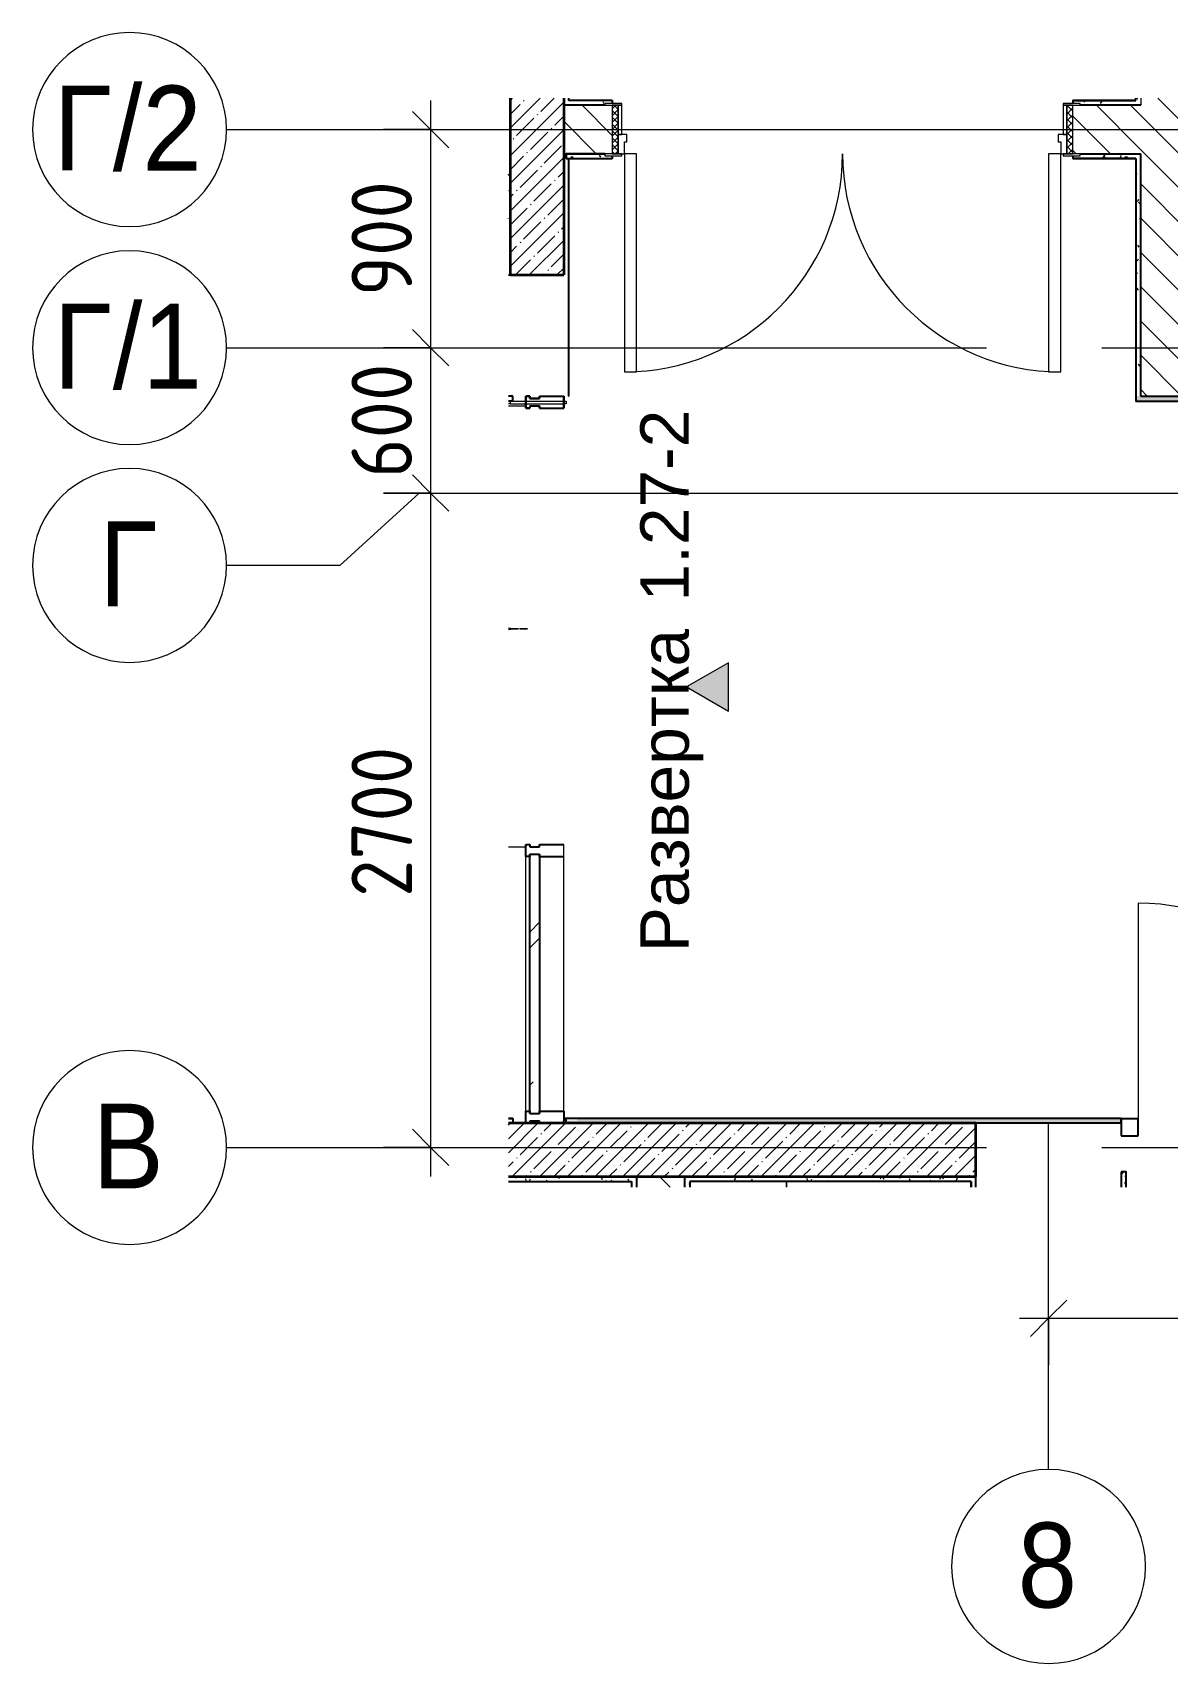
# Model space of a CAD drawing. Header units: millimetres. Extents: x 855 to 42585, y -1987 to 12400.
# Drawn here: x 7122 to 11803, y 5671 to 12400 of the extents above; entities that cross this region are included whole.
import ezdxf

# ---------------------------------------------------------------- set-up
doc = ezdxf.new("R2010")
doc.units = ezdxf.units.MM
doc.linetypes.add('Осевая', pattern=[3175, 635, -476.25, 1587.5, -476.25])
for name, color, linetype, lineweight in [('A-ANNO-DIMS', 7, 'Continuous', 9), ('A-ANNO-DIMS-100', 7, 'Continuous', 9), ('A-DOOR', 7, 'Continuous', 9), ('A-DOOR-1', 7, 'Continuous', 13), ('A-DOOR-FRAM', 7, 'Continuous', 13), ('A-DOOR-FRAM-1', 7, 'Continuous', 9), ('A-GLAZ-CURT', 7, 'Continuous', 9), ('A-GLAZ-CURT-1', 7, 'Continuous', 25), ('A-GLAZ-CWMG', 7, 'Continuous', 9), ('A-GLAZ-CWMG-1', 7, 'Continuous', 25), ('A-WALL-3', 7, 'Continuous', 9), ('G-ANNO-SYMB', 7, 'Continuous', 9), ('I-WALL', 7, 'Continuous', 9), ('Оси', 7, 'Continuous', 9), ('Оси-1', 7, 'Continuous', 20), ('Оси-2', 7, 'Осевая', 9)]:
    doc.layers.add(name, color=color, linetype=linetype, lineweight=lineweight)
for name, color, linetype, lineweight, true_color in [('A-WALL-1', 7, 'Continuous', 25, 0x3c3c3c), ('A-WALL-2', 7, 'Continuous', 35, 0x3c3c3c), ('A-WALL-FNSH-1', 7, 'Continuous', 13, 0x3c3c3c), ('I-FURN-1', 7, 'Continuous', 9, 0xf0f0f0)]:
    doc.layers.add(name, color=color, linetype=linetype, lineweight=lineweight, true_color=true_color)
doc.styles.add('Arial', font='arial.ttf', dxfattribs={"width": 0.9, "height": 350})
doc.styles.add('Arial_1', font='arial.ttf', dxfattribs={"height": 200})
doc.styles.add('ISOCPEUR_1', font='isocpeur.ttf', dxfattribs={"width": 0.9, "height": 250})
doc.dimstyles.new('ISO-2_5_0_9К_БОЛЬШОЙ', dxfattribs={"dimscale": 304.8, "dimtxt": 248.995294, "dimasz": 0.492126, "dimexe": 0.393701, "dimexo": 0.984252, "dimgap": 0, "dimtad": 1, "dimdec": 0, "dimrnd": 10, "dimzin": 0, "dimdsep": 46, "dimtxsty": 'ISOCPEUR_1', "dimblk1": 'OBLIQUE', "dimblk2": 'OBLIQUE', "dimsah": 1, "dimcen": 0.09, "dimdle": 0.393701, "dimazin": 0, "dimtfac": 1, "dimtdec": 4, "dimtix": 1, "dimtmove": 0, "dimatfit": 3, "dimfxl": 1, "dimtvp": 1, "dimtolj": 1, "dimtzin": 0, "dimarcsym": 2})
pattern_1 = [(135, (-10897.06, 0), (-70.71068, -70.71068), [])]
pattern_2 = [(45, (-10897.06, 0), (-57.02463, 57.02463), []), (45, (-10840.04, 0), (-57.02463, 57.02463), [100.806, -20.161, 3.353, -16.808])]
pattern_3 = [(0, (-10897.063, 0), (121.92, 30.48), [10.058, -81.382, 10.058, -81.382, -487.68]), (0, (-10897.063, 0), (121.92, 30.48), [-182.88, 10.058, -172.822, 10.058, -81.382, -213.36]), (0, (-10897.063, 0), (121.92, 30.48), [-457.2, 10.058, -50.902, 10.058, -142.342]), (120, (-10851.343, 15.24), (-87.356454, 90.345817), [10.058, -81.382, 10.058, -81.382, -487.68]), (120, (-10851.343, 15.24), (-87.356454, 90.345817), [-182.88, 10.058, -172.822, 10.058, -81.382, -213.36]), (120, (-10851.343, 15.24), (-87.356454, 90.345817), [-457.2, 10.058, -50.902, 10.058, -142.342]), (240, (-10836.103, 76.2), (-34.563546, -120.825817), [10.058, -81.382, 10.058, -81.382, -487.68]), (240, (-10836.103, 76.2), (-34.563546, -120.825817), [-182.88, 10.058, -172.822, 10.058, -81.382, -213.36]), (240, (-10836.103, 76.2), (-34.563546, -120.825817), [-457.2, 10.058, -50.902, 10.058, -142.342])]

# ---------------------------------------------------------------- blocks, each defined once
blk = doc.blocks.new('Прямоугольный импост - Импост структурный с накладкой - 160мм Темный-30756008-План разверток пом_ 1_27_ Этаж 1')
at = {"layer": 'A-GLAZ-CWMG'}
for p in [(-50, -139.7), (-10, -140)]:
    blk.add_line(p, (-10, -139.7), dxfattribs=at)
at = {"layer": 'A-GLAZ-CWMG-1'}
for p, q in [((0, 17), (-50, 17)), ((-50, 17), (-50, 0)), ((-50, 0), (-40, 0)), ((-40, 0), (-40, -40)), ((-10, 0), (0, 0)), ((-10, 0), (-10, -40)), ((0, 0), (0, 17)), ((-40, -40), (-50, -40)), ((-50, -40), (-50, -139.7)), ((0, -40), (-10, -40)), ((0, -140), (0, -40)), ((0, -140), (-10, -140))]:
    blk.add_line(p, q, dxfattribs=at)
blk = doc.blocks.new('Дверь_Витражная_остекление_ - ДВН_CОШ в витраже-31920700-План разверток пом_ 1_27_ Этаж 1')
at = {"layer": 'A-DOOR'}
for p, q in [((-910, -88.8), (-910, -17)), ((910, -88.8), (910, -17))]:
    blk.add_line(p, q, dxfattribs=at)
for centre, radius, start, end in [((-910, -10), 920, 355.07702, 0), ((910, -10), 900, 180, 185.03512)]:
    blk.add_arc(centre, radius, start, end, dxfattribs=at)
blk = doc.blocks.new('Прямоугольный импост - Импост структурный с накладкой - 160мм Темный-31915521-План разверток пом_ 1_27_ Этаж 1')
at = {"layer": 'A-GLAZ-CWMG'}
for p, q in [((-4.5, -139.7), (-25, -139.7)), ((25, -139.7), (6.5, -139.7))]:
    blk.add_line(p, q, dxfattribs=at)
at = {"layer": 'A-GLAZ-CWMG-1'}
for p, q in [((25, 17), (-25, 17)), ((-25, 17), (-25, 0)), ((-25, 0), (-15, 0)), ((-15, 0), (-15, -40)), ((15, 0), (25, 0)), ((15, 0), (15, -40)), ((25, 0), (25, 17)), ((-15, -40), (-25, -40)), ((-25, -40), (-25, -139.7)), ((25, -40), (15, -40)), ((25, -40), (25, -139.7))]:
    blk.add_line(p, q, dxfattribs=at)
blk = doc.blocks.new('Системная панель - Стекло - 40мм-31920837-План разверток пом_ 1_27_ Этаж 1')
at = {"layer": 'A-GLAZ-CURT'}
h = blk.add_hatch(dxfattribs=at)
h.set_pattern_fill('FP_2', color=256, style=0, pattern_type=2)
h.set_pattern_definition([(135, (8375, -20170.26), (-282.843, -282.843), [200, -600]), (135, (8475, -20370.26), (-282.843, -282.843), [600, -200]), (135, (8575, -19970.26), (-282.843, -282.843), [200, -600])])
h.paths.add_polyline_path([(535, 0), (535, 40), (-535, 40), (-535, 0), (-284.1, 0)])
at = {"layer": 'A-GLAZ-CURT-1'}
for p, q in [((-535, 40), (535, 40)), ((-535, 0), (-535, 40)), ((535, 0), (535, 40)), ((535, 0), (-535, 0))]:
    blk.add_line(p, q, dxfattribs=at)
blk = doc.blocks.new('Прямоугольный импост - Импост структурный с накладкой - 160мм Темный-31920697-План разверток пом_ 1_27_ Этаж 1')
at = {"layer": 'A-GLAZ-CWMG'}
for p, q in [((20053.3, 7950), (20053.3, 9000)), ((20210.3, 7950), (20210.3, 9000))]:
    blk.add_line(p, q, dxfattribs=at)
blk = doc.blocks.new('Прямоугольный импост - Импост структурный с накладкой - 160мм Темный-30755591-План разверток пом_ 1_27_ Этаж 1')
at = {"layer": 'A-GLAZ-CWMG'}
blk.add_line((25, -139.7), (-25, -139.7), dxfattribs=at)
at = {"layer": 'A-GLAZ-CWMG-1'}
for p, q in [((25, 17), (-25, 17)), ((-25, 17), (-25, 0)), ((-25, 0), (-15, 0)), ((-15, 0), (-15, -40)), ((15, 0), (25, 0)), ((15, 0), (15, -40)), ((25, 0), (25, 17)), ((-15, -40), (-25, -40)), ((-25, -40), (-25, -139.7)), ((25, -40), (15, -40)), ((25, -40), (25, -139.7))]:
    blk.add_line(p, q, dxfattribs=at)
blk = doc.blocks.new('110_Дверь_СКБ_2Ст - Д-10 1800x2100h_Актовый зал EI30-23435156-План разверток пом_ 1_27_ Этаж 1')
at = {"layer": 'A-DOOR'}
h = blk.add_hatch(dxfattribs=at)
h.set_pattern_fill('FP_4', color=256, style=0, pattern_type=2)
h.set_pattern_definition([(135, (1351.41, 164.685), (-14.1421, -14.1421), []), (225, (1351.41, 164.685), (14.1421, -14.1421), [])])
h.paths.add_polyline_path([(962.5, 100), (937.5, 100), (937.5, -100), (962.5, -100)])
at = {"layer": 'A-DOOR-FRAM-1'}
h = blk.add_hatch(dxfattribs=at)
h.set_pattern_fill('FP_5', color=256, style=0, pattern_type=2)
h.set_pattern_definition([(45, (-771.384, 164.685), (-14.1421, 14.1421), []), (135, (-771.384, 164.685), (-14.1421, -14.1421), [])])
h.paths.add_polyline_path([(-937.5, 100), (-937.5, -100), (-912.5, -100), (-912.5, 100)])
at = {"layer": 'A-DOOR'}
for centre, start, end in [((-887.5, 100), 0, 90), ((912.5, 100), 90, 180)]:
    blk.add_arc(centre, 900, start, end, dxfattribs=at)
at = {"layer": 'A-DOOR-1'}
for p, q in [((-887.5, 1000), (-887.5, 100)), ((-837.5, 1000), (-887.5, 1000)), ((-837.5, 100), (-837.5, 1000)), ((912.5, 1000), (862.5, 1000)), ((862.5, 1000), (862.5, 100)), ((912.5, 100), (912.5, 1000)), ((-887.5, 100), (-837.5, 100)), ((862.5, 100), (912.5, 100))]:
    blk.add_line(p, q, dxfattribs=at)
at = {"layer": 'A-DOOR-FRAM'}
for p, q in [((-897.5, 108), (-967.5, 108)), ((-967.5, 108), (-967.5, 100)), ((-967.5, 100), (-897.5, 100)), ((-912.5, 100), (-937.5, 100)), ((-937.5, 100), (-937.5, -100)), ((-887.5, 100), (-912.5, 100)), ((-912.5, 100), (-912.5, 20)), ((-912.5, -100), (-912.5, 100)), ((-897.5, 100), (-897.5, 108)), ((-887.5, 50), (-887.5, 100)), ((912.5, 100), (912.5, 50)), ((937.5, 100), (912.5, 100)), ((992.5, 108), (922.5, 108)), ((922.5, 108), (922.5, 100)), ((922.5, 100), (992.5, 100)), ((937.5, 20), (937.5, 100)), ((962.5, 100), (937.5, 100)), ((937.5, 100), (937.5, -100)), ((962.5, -100), (962.5, 100)), ((992.5, 100), (992.5, 108)), ((-912.5, 20), (-877.5, 20)), ((-897.5, 20), (-912.5, 20)), ((-912.5, 20), (-912.5, -100)), ((-897.5, -100), (-897.5, 20)), ((-877.5, 50), (-887.5, 50)), ((-877.5, 20), (-877.5, 50)), ((912.5, 50), (902.5, 50)), ((902.5, 50), (902.5, 20)), ((902.5, 20), (937.5, 20)), ((937.5, 20), (922.5, 20)), ((922.5, 20), (922.5, -100)), ((937.5, -100), (937.5, 20)), ((-897.5, -100), (-967.5, -100)), ((-967.5, -100), (-967.5, -108)), ((-967.5, -108), (-897.5, -108)), ((-937.5, -100), (-912.5, -100)), ((-912.5, -100), (-897.5, -100)), ((-897.5, -108), (-897.5, -100)), ((922.5, -100), (937.5, -100)), ((992.5, -100), (922.5, -100)), ((922.5, -100), (922.5, -108)), ((922.5, -108), (992.5, -108)), ((937.5, -100), (962.5, -100)), ((992.5, -108), (992.5, -100))]:
    blk.add_line(p, q, dxfattribs=at)
blk = doc.blocks.new('Дверь_Витражная_остекление_ - ДВН_ДАО_Главный вход_1200 в свету-31742133-План разверток пом_ 1_27_ Этаж 1')
at = {"layer": 'A-DOOR'}
for p, q in [((-647.5, 925), (-647.5, 35)), ((647.5, 430), (647.5, 35))]:
    blk.add_line(p, q, dxfattribs=at)
for centre, radius, start, end in [((-647.5, 30), 895, 360, 90), ((647.5, 30), 400, 90, 180)]:
    blk.add_arc(centre, radius, start, end, dxfattribs=at)
blk = doc.blocks.new('1_113 тумба - 1_113 тумба-31126920-План разверток пом_ 1_27_ Этаж 1')
at = {"layer": 'I-FURN-1'}
for p, q in [((-399, 1500), (0, 1500)), ((0, 1500), (-399, 1500)), ((-399, 1500), (0, 1500)), ((0, 1500), (0, 1476.6)), ((0, 1476.6), (0, 1500)), ((0, 1500), (0, 1476.6))]:
    blk.add_line(p, q, dxfattribs=at)
blk = doc.blocks.new('Прямоугольный импост - 50 x 70 мм-31701779-План разверток пом_ 1_27_ Этаж 1')
at = {"layer": 'A-GLAZ-CWMG-1'}
for p, q in [((0, 35), (-70, 35)), ((-70, 35), (-70, -35)), ((0, -35), (0, 35)), ((-70, -35), (0, -35))]:
    blk.add_line(p, q, dxfattribs=at)
blk = doc.blocks.new('Прямоугольный импост - Импост структурный с накладкой - 160мм Темный-32352607-План разверток пом_ 1_27_ Этаж 1')
at = {"layer": 'A-GLAZ-CWMG-1'}
for q in [(-50, -139.7), (-10, -140)]:
    blk.add_line((-50, -140), q, dxfattribs=at)
blk = doc.blocks.new('Прямоугольный импост - Импост структурный с накладкой - 160мм-31915517-План разверток пом_ 1_27_ Этаж 1')
at = {"layer": 'A-GLAZ-CWMG'}
for p, q in [((-50, -139.7), (-31.5, -139.7)), ((-50, -139.7), (-50, -140)), ((-50, -140), (-31.5, -140)), ((-20.5, -139.7), (0, -139.7)), ((-20.5, -140), (0, -140)), ((0, -140), (0, -139.7))]:
    blk.add_line(p, q, dxfattribs=at)
at = {"layer": 'A-GLAZ-CWMG-1'}
for p, q in [((0, 17), (-50, 17)), ((-50, 17), (-50, 0)), ((-40, 0), (-50, 0)), ((-40, 0), (-40, -40)), ((-10, -40), (-10, 0)), ((-10, 0), (0, 0)), ((0, 0), (0, 17)), ((-40, -40), (-50, -40)), ((-50, -40), (-50, -139.7)), ((0, -40), (-10, -40)), ((0, -40), (0, -139.7))]:
    blk.add_line(p, q, dxfattribs=at)
blk = doc.blocks.new('Прямоугольный импост - Импост структурный с накладкой - 160мм Темный-32352604-План разверток пом_ 1_27_ Этаж 1')
at = {"layer": 'A-GLAZ-CWMG-1'}
for p, q in [((-25, -140), (-25, -139.7)), ((-25, -140), (25, -140)), ((25, -140), (25, -139.7))]:
    blk.add_line(p, q, dxfattribs=at)
blk = doc.blocks.new('Прямоугольный импост - Импост структурный с накладкой - 160мм Темный-32772042-План разверток пом_ 1_27_ Этаж 1')
at = {"layer": 'A-GLAZ-CWMG-1'}
for p, q in [((-50, -140), (-50, -139.7)), ((-50, -140), (0, -140)), ((0, -140), (0, -139.7))]:
    blk.add_line(p, q, dxfattribs=at)
blk = doc.blocks.new('Ось сетки - D8-29747960-План разверток пом_ 1_27_ Этаж 1')
at = {"layer": 'Оси-1'}
for start, end in [(360, 180), (180, 360)]:
    blk.add_arc((0, 0), 4, start, end, dxfattribs=at)
blk = doc.blocks.new('Фасад - Марка фасада_Указатель-25386507-План разверток пом_ 1_27_ Этаж 1')
at = {"layer": 'G-ANNO-SYMB'}
blk.add_hatch(color=256, dxfattribs=at).paths.add_polyline_path([(-1, 0), (0, 1.732), (1, 0), (0, 0)])
for p, q in [((0, 1.732), (-1, 0)), ((1, 0), (0, 1.732)), ((-1, 0), (0, 0)), ((0, 0), (1, 0))]:
    blk.add_line(p, q, dxfattribs=at)
blk = doc.blocks.new('DIMBLOCK1-План разверток пом_ 1_27_ Этаж 1')
at = {"layer": 'A-ANNO-DIMS-100'}
for p, q in [((8763.6, 12120), (8763.6, 11100)), ((8569.7, 12000), (8883.6, 12000)), ((8763.6, 12000), (8569.7, 12000)), ((8569.7, 11100), (8883.6, 11100)), ((8763.6, 11100), (8569.7, 11100))]:
    blk.add_line(p, q, dxfattribs=at)
at = {"layer": 'A-ANNO-DIMS-100', "lineweight": 20}
for p, q in [((8763.6, 12000), (8688.6, 12075)), ((8763.6, 12000), (8838.6, 11925)), ((8763.6, 11100), (8688.6, 11175)), ((8763.6, 11100), (8838.6, 11025))]:
    blk.add_line(p, q, dxfattribs=at)
at = {"layer": 'A-ANNO-DIMS-100', "color": 0, "insert": (8437, 11313), "char_height": 250, "width": 568.858, "attachment_point": 1, "rotation": 90, "line_spacing_factor": 1.149209, "style": 'ISOCPEUR_1'}
blk.add_mtext('900', dxfattribs=at)
blk = doc.blocks.new('_Oblique')
at = {"color": 0, "linetype": 'ByBlock', "lineweight": -2}
blk.add_line((-0.5, -0.5), (0.5, 0.5), dxfattribs=at)
blk = doc.blocks.new('DIMBLOCK2-План разверток пом_ 1_27_ Этаж 1')
at = {"layer": 'A-ANNO-DIMS-100', "lineweight": 20}
for p, q in [((8763.6, 11100), (8688.6, 11175)), ((8763.6, 11100), (8838.6, 11025)), ((8763.6, 10500), (8688.6, 10575)), ((8763.6, 10500), (8838.6, 10425))]:
    blk.add_line(p, q, dxfattribs=at)
at = {"layer": 'A-ANNO-DIMS-100'}
for p, q in [((8569.7, 11100), (8883.6, 11100)), ((8763.6, 11100), (8569.7, 11100)), ((8763.6, 11100), (8763.6, 10500)), ((8569.7, 10500), (8883.6, 10500)), ((8763.6, 10500), (8569.7, 10500))]:
    blk.add_line(p, q, dxfattribs=at)
at = {"layer": 'A-ANNO-DIMS-100', "color": 0, "insert": (8437, 10563), "char_height": 250, "width": 568.858, "attachment_point": 1, "rotation": 90, "line_spacing_factor": 1.149209, "style": 'ISOCPEUR_1'}
blk.add_mtext('600', dxfattribs=at)
blk = doc.blocks.new('DIMBLOCK3-План разверток пом_ 1_27_ Этаж 1')
at = {"layer": 'A-ANNO-DIMS-100', "lineweight": 20}
for p, q in [((8763.6, 10500), (8688.6, 10575)), ((8763.6, 10500), (8838.6, 10425)), ((8763.6, 7800), (8688.6, 7875)), ((8763.6, 7800), (8838.6, 7725))]:
    blk.add_line(p, q, dxfattribs=at)
at = {"layer": 'A-ANNO-DIMS-100'}
for p, q in [((8569.7, 10500), (8883.6, 10500)), ((8763.6, 10500), (8569.7, 10500)), ((8763.6, 10500), (8763.6, 7680)), ((8569.7, 7800), (8883.6, 7800)), ((8763.6, 7800), (8569.7, 7800))]:
    blk.add_line(p, q, dxfattribs=at)
at = {"layer": 'A-ANNO-DIMS-100', "color": 0, "insert": (8437, 8834), "char_height": 250, "width": 758.478, "attachment_point": 1, "rotation": 90, "line_spacing_factor": 1.149209, "style": 'ISOCPEUR_1'}
blk.add_mtext('2700', dxfattribs=at)
blk = doc.blocks.new('DIMBLOCK4-План разверток пом_ 1_27_ Этаж 1')
at = {"layer": 'A-ANNO-DIMS-100'}
for p, q in [((11312.9, 6901.6), (11312.9, 7215.6)), ((15012.9, 6901.6), (15012.9, 7215.6)), ((11192.9, 7095.6), (15132.9, 7095.6)), ((11312.9, 7095.6), (11312.9, 6901.6)), ((15012.9, 7095.6), (15012.9, 6901.6))]:
    blk.add_line(p, q, dxfattribs=at)
at = {"layer": 'A-ANNO-DIMS-100', "lineweight": 20}
for p, q in [((11312.9, 7095.6), (11387.9, 7170.6)), ((15012.9, 7095.6), (15087.9, 7170.6)), ((11312.9, 7095.6), (11237.9, 7020.6)), ((15012.9, 7095.6), (14937.9, 7020.6))]:
    blk.add_line(p, q, dxfattribs=at)
at = {"layer": 'A-ANNO-DIMS-100', "color": 0, "insert": (12846.9, 7422.2), "char_height": 250, "width": 758.478, "attachment_point": 1, "line_spacing_factor": 1.149209, "style": 'ISOCPEUR_1'}
blk.add_mtext('3700', dxfattribs=at)

msp = doc.modelspace()

# ---------------------------------------------------------------- hatches: boundary and pattern name
at = {"layer": 'I-WALL'}
h = msp.add_hatch(dxfattribs=at)
h.set_pattern_fill('FP_10', color=256, style=0, pattern_type=2)
h.set_pattern_definition(pattern_3)
h.paths.add_polyline_path([(9084.4, 11400), (9092.9, 11400), (9092.9, 12129.4), (9084.4, 12129.4), (9084.4, 11857.3)])
h = msp.add_hatch(dxfattribs=at)
h.set_pattern_fill('FP_3', color=256, style=0, pattern_type=2)
h.set_pattern_definition(pattern_2)
h.paths.add_polyline_path([(9092.9, 11400), (9312.9, 11400), (9312.9, 12129.4), (9092.9, 12129.4)])
h = msp.add_hatch(dxfattribs=at)
h.set_pattern_fill('FP_10', color=256, style=0, pattern_type=2)
h.set_pattern_definition(pattern_3)
h.paths.add_polyline_path([(9332.9, 12120), (9332.9, 12129.4), (9312.9, 12129.4), (9312.9, 12120)])
h = msp.add_hatch(dxfattribs=at)
h.set_pattern_fill('FP_10', color=256, style=0, pattern_type=2)
h.set_pattern_definition(pattern_3)
h.paths.add_polyline_path([(11672.9, 12100), (11672.9, 12120), (11412.9, 12120), (11412.9, 12108), (11442.9, 12108), (11442.9, 12100)])
h.paths.add_polyline_path([(9312.9, 12100), (9482.9, 12100), (9482.9, 12108), (9512.9, 12108), (9512.9, 12120), (9312.9, 12120)])
h = msp.add_hatch(dxfattribs=at)
h.set_pattern_fill('FP_10', color=256, style=0, pattern_type=2)
h.set_pattern_definition(pattern_3)
h.paths.add_polyline_path([(11692.9, 12100), (11692.9, 12129.4), (11672.9, 12129.4), (11672.9, 12100)])
h = msp.add_hatch(dxfattribs=at)
h.set_pattern_fill('FP_1', color=256, style=0, pattern_type=2)
h.set_pattern_definition(pattern_1)
h.paths.add_polyline_path([(11892.9, 10900), (11892.9, 12129.4), (11692.9, 12129.4), (11692.9, 10900)])
h = msp.add_hatch(dxfattribs=at)
h.set_pattern_fill('FP_1', color=256, style=0, pattern_type=2)
h.set_pattern_definition(pattern_1)
h.paths.add_polyline_path([(9512.9, 11900), (9512.9, 12100), (9312.9, 12100), (9312.9, 11900), (9482.9, 11900)])
h.paths.add_polyline_path([(11692.9, 11900), (11692.9, 12100), (11412.9, 12100), (11412.9, 11900), (11442.9, 11900)])
h = msp.add_hatch(dxfattribs=at)
h.set_pattern_fill('FP_10', color=256, style=0, pattern_type=2)
h.set_pattern_definition(pattern_3)
h.paths.add_polyline_path([(9322.9, 11880), (9512.9, 11880), (9512.9, 11892), (9482.9, 11892), (9482.9, 11900), (9322.9, 11900)])
h.paths.add_polyline_path([(11672.9, 11880), (11672.9, 11900), (11442.9, 11900), (11442.9, 11892), (11412.9, 11892), (11412.9, 11880), (11671.9, 11880)])
h = msp.add_hatch(dxfattribs=at)
h.set_pattern_fill('FP_10', color=256, style=0, pattern_type=2)
h.set_pattern_definition(pattern_3)
h.paths.add_polyline_path([(11672.9, 10900), (11692.9, 10900), (11692.9, 11900), (11672.9, 11900), (11672.9, 11005.9)])
h = msp.add_hatch(dxfattribs=at)
h.set_pattern_fill('FP_10', color=256, style=0, pattern_type=2)
h.set_pattern_definition(pattern_3)
h.paths.add_polyline_path([(9102.9, 10880), (9102.9, 10900), (9092.9, 10900), (9092.9, 10880)])
h = msp.add_hatch(dxfattribs=at)
h.set_pattern_fill('FP_10', color=256, style=0, pattern_type=2)
h.set_pattern_definition(pattern_3)
h.paths.add_polyline_path([(12642.9, 10880), (12822.9, 10880), (12822.9, 10900), (12642.9, 10900)])
h.paths.add_polyline_path([(11672.9, 10880), (11942.9, 10880), (11942.9, 10900), (11672.9, 10900)])
h.paths.add_polyline_path([(13522.9, 10880), (17142.9, 10880), (17142.9, 10900), (13522.9, 10900)])
h = msp.add_hatch(dxfattribs=at)
h.set_pattern_fill('FP_10', color=256, style=0, pattern_type=2)
h.set_pattern_definition(pattern_3)
h.paths.add_polyline_path([(9084.4, 7900), (9102.9, 7900), (9102.9, 7920), (9084.4, 7920), (9084.4, 7900.2)])
h = msp.add_hatch(dxfattribs=at)
h.set_pattern_fill('FP_3', color=256, style=0, pattern_type=2)
h.set_pattern_definition(pattern_2)
h.paths.add_polyline_path([(9084.4, 7680), (11012.9, 7680), (11012.9, 7900), (9084.4, 7900), (9084.4, 7737.4)])
h = msp.add_hatch(dxfattribs=at)
h.set_pattern_fill('FP_10', color=256, style=0, pattern_type=2)
h.set_pattern_definition(pattern_3)
h.paths.add_polyline_path([(9368.7, 7900), (11612.9, 7900), (11612.9, 7920), (9368.7, 7920), (9368.7, 7910), (9322.9, 7910), (9322.9, 7900)])
h.paths.add_polyline_path([(15262.9, 7900), (17277.8, 7900), (17277.8, 7920), (14112.9, 7920), (14112.9, 7900)])
h = msp.add_hatch(dxfattribs=at)
h.set_pattern_fill('FP_10', color=256, style=0, pattern_type=2)
h.set_pattern_definition(pattern_3)
h.paths.add_polyline_path([(9368.7, 7910), (9368.7, 7920), (9322.9, 7920), (9322.9, 7910)])
h = msp.add_hatch(dxfattribs=at)
h.set_pattern_fill('FP_10', color=256, style=0, pattern_type=2)
h.set_pattern_definition(pattern_3)
h.paths.add_polyline_path([(9084.4, 7660), (9612.9, 7660), (9612.9, 7680), (9084.4, 7680), (9084.4, 7665.1)])
h = msp.add_hatch(dxfattribs=at)
h.set_pattern_fill('FP_1', color=256, style=0, pattern_type=2)
h.set_pattern_definition(pattern_1)
h.paths.add_polyline_path([(9612.9, 7635.6), (9812.9, 7635.6), (9812.9, 7680), (9612.9, 7680)])
h = msp.add_hatch(dxfattribs=at)
h.set_pattern_fill('FP_10', color=256, style=0, pattern_type=2)
h.set_pattern_definition(pattern_3)
h.paths.add_polyline_path([(9832.9, 7635.6), (9832.9, 7635.6), (9832.9, 7680), (9812.9, 7680), (9812.9, 7635.6)])
h = msp.add_hatch(dxfattribs=at)
h.set_pattern_fill('FP_10', color=256, style=0, pattern_type=2)
h.set_pattern_definition(pattern_3)
h.paths.add_polyline_path([(9832.9, 7660), (10992.9, 7660), (10992.9, 7680), (9832.9, 7680)])
h = msp.add_hatch(dxfattribs=at)
h.set_pattern_fill('FP_10', color=256, style=0, pattern_type=2)
h.set_pattern_definition(pattern_3)
h.paths.add_polyline_path([(11012.9, 7635.6), (11012.9, 7680), (10992.9, 7680), (10992.9, 7635.6), (10994.3, 7635.6)])
h = msp.add_hatch(dxfattribs=at)
h.set_pattern_fill('FP_10', color=256, style=0, pattern_type=2)
h.set_pattern_definition(pattern_3)
h.paths.add_polyline_path([(11612.9, 7635.6), (11632.9, 7635.6), (11632.9, 7700), (11612.9, 7700)])
h = msp.add_hatch(dxfattribs=at)
h.set_pattern_fill('FP_10', color=256, style=0, pattern_type=2)
h.set_pattern_definition(pattern_3)
h.paths.add_polyline_path([(9592.9, 7635.6), (9612.9, 7635.6), (9612.9, 7660), (9592.9, 7660), (9592.9, 7647)])

# ---------------------------------------------------------------- linework, layer by layer
at = {"layer": 'A-WALL-1'}
for p, q in [((9332.9, 12129.4), (9332.9, 12120)), ((9512.9, 12120), (9332.9, 12120)), ((9512.9, 12120), (9512.9, 12108)), ((11412.9, 12120), (11412.9, 12108)), ((11412.9, 12120), (11672.9, 12120)), ((11672.9, 12120), (11672.9, 12129.4)), ((9482.9, 12100), (9312.9, 12100)), ((11692.9, 12100), (11442.9, 12100)), ((9312.9, 11900), (9482.9, 11900)), ((9482.9, 11900), (9322.9, 11900)), ((9322.9, 11900), (9322.9, 11880)), ((9322.9, 11880), (9512.9, 11880)), ((9512.9, 11892), (9512.9, 11880)), ((11412.9, 11892), (11412.9, 11880)), ((11672.9, 11880), (11412.9, 11880)), ((11442.9, 11900), (11692.9, 11900)), ((11442.9, 11900), (11692.9, 11900)), ((11672.9, 11880), (11672.9, 10880)), ((11692.9, 10900), (11692.9, 11900)), ((9084.4, 11400), (9092.9, 11400)), ((9102.9, 10900), (9084.4, 10900)), ((9102.9, 10880), (9084.4, 10880)), ((9102.9, 10880), (9102.9, 10900)), ((11672.9, 10880), (11942.9, 10880)), ((11692.9, 10900), (11942.9, 10900)), ((9084.4, 7920), (9102.9, 7920)), ((9102.9, 7920), (9102.9, 7900)), ((11612.9, 7920), (9322.9, 7920)), ((9322.9, 7900), (9322.9, 7920)), ((11612.9, 7900), (11012.9, 7900)), ((11612.9, 7900), (11612.9, 7920)), ((9612.9, 7680), (9612.9, 7635.6)), ((9812.9, 7635.6), (9812.9, 7680)), ((11012.9, 7635.6), (11012.9, 7680)), ((11612.9, 7700), (11612.9, 7635.6)), ((11632.9, 7700), (11612.9, 7700)), ((11632.9, 7635.6), (11632.9, 7700)), ((9084.4, 7660), (9592.9, 7660)), ((9592.9, 7660), (9592.9, 7635.6)), ((10992.9, 7660), (9832.9, 7660)), ((9832.9, 7660), (9832.9, 7635.6)), ((10992.9, 7660), (10992.9, 7635.6))]:
    msp.add_line(p, q, dxfattribs=at)
at = {"layer": 'A-WALL-2'}
for p, q in [((9092.9, 11400), (9092.9, 12129.4)), ((9312.9, 12129.4), (9312.9, 11400)), ((9092.9, 11400), (9312.9, 11400)), ((11012.9, 7900), (9084.4, 7900)), ((11012.9, 7680), (11012.9, 7900)), ((9084.4, 7680), (11012.9, 7680))]:
    msp.add_line(p, q, dxfattribs=at)
at = {"layer": 'A-WALL-3'}
for p, q in [((11692.9, 12129.4), (11692.9, 12100)), ((9833.9, 7659), (9832.9, 7659))]:
    msp.add_line(p, q, dxfattribs=at)
at = {"layer": 'A-WALL-FNSH-1'}
for p, q in [((9333.9, 12121), (9333.9, 12129.4)), ((9512.9, 12121), (9333.9, 12121)), ((9512.9, 12120), (9512.9, 12121)), ((11671.9, 12121), (11412.9, 12121)), ((11412.9, 12120), (11412.9, 12121)), ((11671.9, 12129.4), (11671.9, 12121)), ((9322.9, 11880), (9322.9, 11879)), ((9322.9, 11879), (9332.9, 11879)), ((9332.9, 10900), (9332.9, 11879)), ((9333.9, 11879), (9512.9, 11879)), ((9333.9, 11879), (9333.9, 10900)), ((9512.9, 11880), (9512.9, 11879)), ((11412.9, 11880), (11412.9, 11879)), ((11412.9, 11879), (11671.9, 11879)), ((11671.9, 11879), (11671.9, 10879)), ((9084.4, 10879), (9092.9, 10879)), ((9092.9, 10879.5), (9312.9, 10879.5)), ((9092.9, 10868.5), (9312.9, 10868.5)), ((9332.9, 10900), (9333.9, 10900)), ((11671.9, 10879), (11942.9, 10879)), ((9102.9, 7921), (9084.4, 7921)), ((9102.9, 7921), (9102.9, 7920)), ((11612.9, 7921), (9312.9, 7921)), ((9312.9, 7920), (9312.9, 7921)), ((9322.9, 7920), (9312.9, 7920)), ((11612.9, 7920), (11612.9, 7921)), ((11633.9, 7700), (11632.9, 7700)), ((11633.9, 7635.6), (11633.9, 7700)), ((9084.4, 7659), (9591.9, 7659)), ((9591.9, 7659), (9591.9, 7635.6)), ((9833.9, 7659), (10991.9, 7659)), ((9833.9, 7635.6), (9833.9, 7659)), ((10991.9, 7635.6), (10991.9, 7660))]:
    msp.add_line(p, q, dxfattribs=at)
at = {"layer": 'I-WALL'}
for p, q in [((9084.4, 10879.5), (9092.9, 10879.5)), ((9092.9, 10868.5), (9084.4, 10868.5)), ((9092.9, 10868.5), (9092.9, 10879.5)), ((9312.9, 10879.5), (9322.9, 10879.5)), ((9312.9, 10868.5), (9312.9, 10879.5)), ((9322.9, 10868.5), (9312.9, 10868.5)), ((9322.9, 10879.5), (9322.9, 10868.5))]:
    msp.add_line(p, q, dxfattribs=at)
at = {"layer": 'Оси'}
for p, q in [((7921.7, 12000), (12556.9, 12000)), ((7921.7, 11100), (10421.7, 11100)), ((8716.8, 10500), (8388.4, 10201.7)), ((8716.8, 10500), (11216.8, 10500)), ((8388.4, 10201.7), (7921.7, 10201.7)), ((11312.9, 7211.1), (11312.9, 7900)), ((7921.7, 7800), (10421.7, 7800)), ((11312.9, 6471.4), (11312.9, 7160.3))]:
    msp.add_line(p, q, dxfattribs=at)
at = {"layer": 'Оси-2'}
for p, q in [((10421.7, 11100), (14742.9, 11100)), ((11216.8, 10500), (14742.9, 10500)), ((10421.7, 7800), (14742.9, 7800)), ((11312.9, 7160.3), (11312.9, 7211.1))]:
    msp.add_line(p, q, dxfattribs=at)

# ---------------------------------------------------------------- block references
at = {"layer": 'A-DOOR'}
for name, p, rotation in [('110_Дверь_СКБ_2Ст - Д-10 1800x2100h_Актовый зал EI30-23435156-План разверток пом_ 1_27_ Этаж 1', (10475.4, 12000), 180), ('Дверь_Витражная_остекление_ - ДВН_CОШ в витраже-31920700-План разверток пом_ 1_27_ Этаж 1', (9173.2, 9950), 269.9999999999999)]:
    msp.add_blockref(name, p, dxfattribs=dict(at, rotation=rotation))
msp.add_blockref('Дверь_Витражная_остекление_ - ДВН_ДАО_Главный вход_1200 в свету-31742133-План разверток пом_ 1_27_ Этаж 1', (12330.4, 7883), dxfattribs=at)
at = {"layer": 'A-GLAZ-CURT-1', "rotation": 269.9999999999999}
msp.add_blockref('Системная панель - Стекло - 40мм-31920837-План разверток пом_ 1_27_ Этаж 1', (9173.2, 8475), dxfattribs=at)
at = {"layer": 'A-GLAZ-CWMG'}
for name, p, rotation in [('Прямоугольный импост - Импост структурный с накладкой - 160мм-31915517-План разверток пом_ 1_27_ Этаж 1', (9173.2, 10900), 89.99999999999993), ('Прямоугольный импост - Импост структурный с накладкой - 160мм Темный-32772042-План разверток пом_ 1_27_ Этаж 1', (9173.2, 10900), 89.99999999999993), ('Прямоугольный импост - 50 x 70 мм-31701779-План разверток пом_ 1_27_ Этаж 1', (11612.9, 7883), 180)]:
    msp.add_blockref(name, p, dxfattribs=dict(at, rotation=rotation))
at = {"layer": 'A-GLAZ-CWMG', "extrusion": (0, 0, -1), "rotation": 270.0000000000001}
for name, p in [('Прямоугольный импост - Импост структурный с накладкой - 160мм Темный-32352604-План разверток пом_ 1_27_ Этаж 1', (-9173.2, 10875)), ('Прямоугольный импост - Импост структурный с накладкой - 160мм Темный-32352607-План разверток пом_ 1_27_ Этаж 1', (-9173.2, 7900))]:
    msp.add_blockref(name, p, dxfattribs=at)
at = {"layer": 'A-GLAZ-CWMG'}
msp.add_blockref('Прямоугольный импост - Импост структурный с накладкой - 160мм Темный-31920697-План разверток пом_ 1_27_ Этаж 1', (-10897.1, 0), dxfattribs=at)
at = {"layer": 'A-GLAZ-CWMG-1', "extrusion": (0, 0, -1), "rotation": 270.0000000000001}
for name, p in [('Прямоугольный импост - Импост структурный с накладкой - 160мм Темный-31915521-План разверток пом_ 1_27_ Этаж 1', (-9173.2, 10875)), ('Прямоугольный импост - Импост структурный с накладкой - 160мм Темный-30755591-План разверток пом_ 1_27_ Этаж 1', (-9173.2, 9025)), ('Прямоугольный импост - Импост структурный с накладкой - 160мм Темный-30756008-План разверток пом_ 1_27_ Этаж 1', (-9173.2, 7900))]:
    msp.add_blockref(name, p, dxfattribs=at)
at = {"layer": 'G-ANNO-SYMB', "xscale": 99.99999999999993, "yscale": 99.99999999999993, "zscale": 99.99999999999993, "rotation": 89.99999999999947}
msp.add_blockref('Фасад - Марка фасада_Указатель-25386507-План разверток пом_ 1_27_ Этаж 1', (9992.5, 9700.1), dxfattribs=at)
at = {"layer": 'I-FURN-1'}
msp.add_blockref('1_113 тумба - 1_113 тумба-31126920-План разверток пом_ 1_27_ Этаж 1', (10231.9, 6159), dxfattribs=at)
at = {"layer": 'Оси-1', "xscale": 99.99999999999993, "yscale": 99.99999999999993, "zscale": 99.99999999999993, "rotation": 269.9999999999994}
for p in [(7521.7, 12000), (7521.7, 11100), (7521.7, 10201.7), (7521.7, 7800)]:
    msp.add_blockref('Ось сетки - D8-29747960-План разверток пом_ 1_27_ Этаж 1', p, dxfattribs=at)
at = {"layer": 'Оси-1', "xscale": 99.99999999999993, "yscale": 99.99999999999993, "zscale": 99.99999999999993}
msp.add_blockref('Ось сетки - D8-29747960-План разверток пом_ 1_27_ Этаж 1', (11312.9, 6071.4), dxfattribs=at)

# ---------------------------------------------------------------- texts
at = {"layer": 'G-ANNO-SYMB', "char_height": 200, "attachment_point": 1, "rotation": 90, "style": 'Arial_1'}
for s, insert, width in [(' 1.27-2', (9628.7, 9974.5), 1074.261), ('Развертка', (9628.7, 8605.3), 1659.493)]:
    msp.add_mtext(s, dxfattribs=dict(at, insert=insert, width=width))
at = {"layer": 'Оси', "char_height": 350, "attachment_point": 1, "style": 'Arial'}
for s, insert, width in [('\\fArial|b0|i0|c204|p34|;\\W.9;Г', (7208.3, 12181), 295.823), ('/2', (7452.4, 12181), 454.557), ('\\fArial|b0|i0|c204|p34|;\\W.9;Г', (7208.3, 11281), 295.823), ('/1', (7452.4, 11281), 454.557), ('\\fArial|b0|i0|c204|p34|;\\W.9;Г', (7396, 10382.7), 295.823), ('\\fArial|b0|i0|c204|p34|;\\W.9;В', (7369, 7981), 360.759), ('\\fArial|b0|i0|c204|p34|;\\W.9;8', (11185.4, 6252), 303.038)]:
    msp.add_mtext(s, dxfattribs=dict(at, insert=insert, width=width))

# ---------------------------------------------------------------- dimensions: what is measured, and where the dimension line sits
at = {"layer": 'A-ANNO-DIMS'}
for base, p1, p2, override, picture, middle in [((8763.6, 11100), (8869.7, 12000), (8869.7, 11100), {"dimpost": '<>', "dimfxl": 900}, 'DIMBLOCK1-План разверток пом_ 1_27_ Этаж 1', (8638.6, 11550)), ((8763.6, 10500), (8869.7, 11100), (8869.7, 10500), {"dimpost": '<>', "dimfxl": 600}, 'DIMBLOCK2-План разверток пом_ 1_27_ Этаж 1', (8638.6, 10800)), ((8763.6, 7800), (8869.7, 10500), (8869.7, 7800), {"dimpost": '<>', "dimfxl": 2700}, 'DIMBLOCK3-План разверток пом_ 1_27_ Этаж 1', (8638.6, 9150))]:
    dim = msp.add_linear_dim(base=base, p1=p1, p2=p2, angle=90, dimstyle='ISO-2_5_0_9К_БОЛЬШОЙ', override=override, dxfattribs=at)
    dim.commit()
    dim.dimension.update_dxf_attribs({"geometry": picture, "text_midpoint": middle})
dim = msp.add_linear_dim(base=(15012.9, 7095.6), p1=(11312.9, 7201.6), p2=(15012.9, 7201.6), dimstyle='ISO-2_5_0_9К_БОЛЬШОЙ', override={"dimpost": '<>', "dimfxl": 3700}, dxfattribs=at)
dim.commit()
dim.dimension.update_dxf_attribs({"geometry": 'DIMBLOCK4-План разверток пом_ 1_27_ Этаж 1', "text_midpoint": (13162.9, 7220.6)})

doc.saveas('drawing.dxf')
